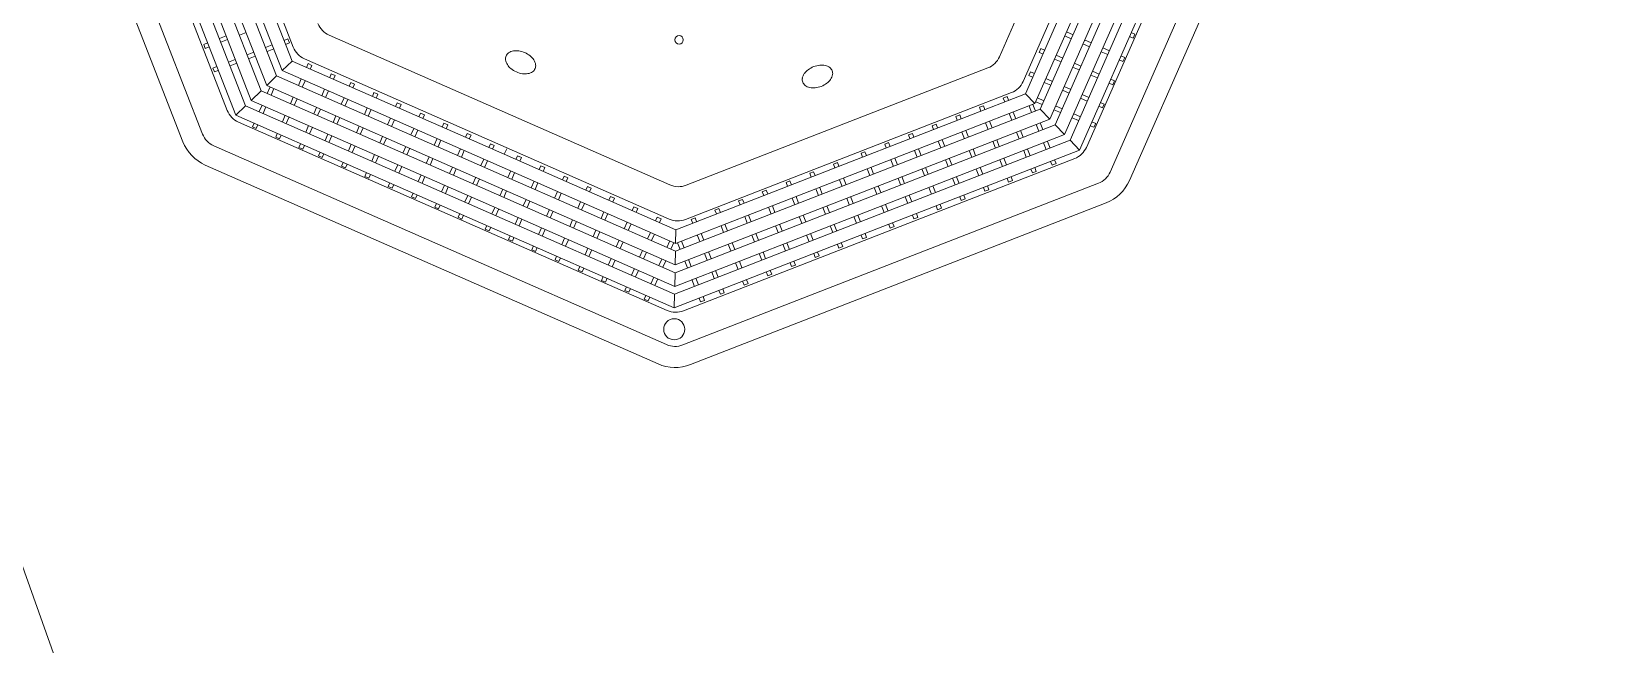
# Model space of a CAD drawing. Header units: millimetres. Extents: x 72 to 2370, y -203 to 794.
# Drawn here: x 1699.765 to 1703.521, y 355.842 to 357.295 of the extents above; entities that cross this region are included whole.
import ezdxf

# ---------------------------------------------------------------- set-up
doc = ezdxf.new("R2010")
doc.units = ezdxf.units.MM
doc.layers.add('01_Fina', color=250, linetype='Continuous', lineweight=15)
doc.layers.add('PLUMA 0.05', color=240, linetype='Continuous', lineweight=5)

# ---------------------------------------------------------------- blocks, each defined once
blk = doc.blocks.new('ala')
at = {"layer": 'PLUMA 0.05', "color": 252, "true_color": 0x939598}
for p, q in [((1563.8079, 60.9717), (1562.979, 61.8007)), ((1563.7329, 60.9407), (1562.9479, 61.7257)), ((1563.5329, 60.8578), (1562.8651, 61.5257)), ((1563.4579, 60.8268), (1562.834, 61.4507)), ((1563.6861, 60.9036), (1563.3355, 61.2542)), ((1563.7031, 60.9107), (1563.3475, 61.2663)), ((1563.7331, 60.9231), (1563.3687, 61.2875)), ((1563.639, 60.8841), (1563.3022, 61.221)), ((1563.6561, 60.8912), (1563.3143, 61.233)), ((1563.592, 60.8647), (1563.2689, 61.1877)), ((1563.609, 60.8717), (1563.281, 61.1997)), ((1563.5619, 60.8522), (1563.2477, 61.1665)), ((1563.5179, 61.1384), (1563.5247, 61.1452)), ((1563.5247, 61.1452), (1563.5318, 61.1381)), ((1563.5318, 61.1381), (1563.525, 61.1313)), ((1563.5605, 61.0958), (1563.5673, 61.1026)), ((1563.5673, 61.1026), (1563.5744, 61.0955)), ((1563.5272, 61.0625), (1563.5393, 61.0745)), ((1563.5463, 61.0675), (1563.5343, 61.0554)), ((1563.5744, 61.0955), (1563.5676, 61.0887)), ((1563.4939, 61.0292), (1563.506, 61.0413)), ((1563.5131, 61.0342), (1563.501, 61.0221)), ((1563.5698, 61.0199), (1563.5819, 61.0319)), ((1563.6031, 61.0532), (1563.6099, 61.06)), ((1563.6099, 61.06), (1563.617, 61.0529)), ((1563.617, 61.0529), (1563.6102, 61.0461)), ((1563.4607, 60.9959), (1563.4727, 61.008)), ((1563.4798, 61.0009), (1563.4677, 60.9889)), ((1563.5366, 60.9866), (1563.5486, 60.9987)), ((1563.5557, 60.9916), (1563.5436, 60.9795)), ((1563.589, 61.0249), (1563.5769, 61.0128)), ((1563.6124, 60.9773), (1563.6245, 60.9893)), ((1563.6457, 61.0105), (1563.6525, 61.0174)), ((1563.6525, 61.0174), (1563.6596, 61.0103)), ((1563.6596, 61.0103), (1563.6528, 61.0035)), ((1563.5033, 60.9533), (1563.5153, 60.9654)), ((1563.5224, 60.9583), (1563.5103, 60.9463)), ((1563.5792, 60.944), (1563.5912, 60.956)), ((1563.6316, 60.9823), (1563.6195, 60.9702)), ((1563.648, 60.9417), (1563.66, 60.9538)), ((1563.6813, 60.975), (1563.6881, 60.9818)), ((1563.6881, 60.9818), (1563.6951, 60.9748)), ((1563.6951, 60.9748), (1563.6883, 60.9679)), ((1563.4752, 60.9253), (1563.4821, 60.9321)), ((1563.4752, 60.9253), (1563.4823, 60.9182)), ((1563.4891, 60.925), (1563.4823, 60.9182)), ((1563.5459, 60.9107), (1563.5579, 60.9228)), ((1563.565, 60.9157), (1563.553, 60.9036)), ((1563.5983, 60.949), (1563.5862, 60.9369)), ((1563.6147, 60.9084), (1563.6268, 60.9205)), ((1563.6338, 60.9134), (1563.6218, 60.9014)), ((1563.6671, 60.9467), (1563.6551, 60.9347)), ((1563.7031, 60.9107), (1563.7331, 60.9231)), ((1563.7331, 60.9231), (1563.7331, 60.4078)), ((1563.8225, 60.9364), (1563.8225, 59.8792)), ((1563.5178, 60.8827), (1563.5247, 60.8895)), ((1563.5178, 60.8827), (1563.5249, 60.8756)), ((1563.5317, 60.8824), (1563.5249, 60.8756)), ((1563.5814, 60.8752), (1563.5935, 60.8872)), ((1563.6006, 60.8802), (1563.5885, 60.8681)), ((1563.609, 60.8717), (1563.639, 60.8841)), ((1563.639, 60.8841), (1563.639, 60.4078)), ((1563.6561, 60.8912), (1563.6861, 60.9036)), ((1563.6561, 60.8912), (1563.6561, 60.4078)), ((1563.6861, 60.9036), (1563.6861, 60.4078)), ((1563.7031, 60.9107), (1563.7031, 60.4078)), ((1563.7475, 60.9053), (1563.7475, 59.9103)), ((1563.5619, 60.8522), (1563.592, 60.8647)), ((1563.5619, 60.8522), (1563.5619, 60.4078)), ((1563.592, 60.8647), (1563.592, 60.4078)), ((1563.609, 60.8598), (1563.592, 60.8598)), ((1563.592, 60.8498), (1563.609, 60.8498)), ((1563.609, 60.8717), (1563.609, 60.4078)), ((1563.6561, 60.8598), (1563.639, 60.8598)), ((1563.639, 60.8498), (1563.6561, 60.8498)), ((1563.7031, 60.8598), (1563.6861, 60.8598)), ((1563.6861, 60.8498), (1563.7031, 60.8498)), ((1563.7428, 60.8598), (1563.7331, 60.8598)), ((1563.7331, 60.8498), (1563.7428, 60.8498)), ((1563.7428, 60.8498), (1563.7428, 60.8598)), ((1563.5475, 60.8225), (1563.5475, 59.9931)), ((1563.5619, 60.8095), (1563.5523, 60.8095)), ((1563.5523, 60.7995), (1563.5523, 60.8095)), ((1563.609, 60.8095), (1563.592, 60.8095)), ((1563.6561, 60.8095), (1563.639, 60.8095)), ((1563.7031, 60.8095), (1563.6861, 60.8095)), ((1563.7428, 60.8095), (1563.7331, 60.8095)), ((1563.7428, 60.7995), (1563.7428, 60.8095)), ((1563.4725, 60.7914), (1563.4725, 60.0242)), ((1563.5523, 60.7995), (1563.5619, 60.7995)), ((1563.592, 60.7995), (1563.609, 60.7995)), ((1563.639, 60.7995), (1563.6561, 60.7995)), ((1563.6861, 60.7995), (1563.7031, 60.7995)), ((1563.7331, 60.7995), (1563.7428, 60.7995)), ((1563.5619, 60.7492), (1563.5523, 60.7492)), ((1563.5523, 60.7392), (1563.5523, 60.7492)), ((1563.5523, 60.7392), (1563.5619, 60.7392)), ((1563.609, 60.7492), (1563.592, 60.7492)), ((1563.592, 60.7392), (1563.609, 60.7392)), ((1563.6561, 60.7492), (1563.639, 60.7492)), ((1563.639, 60.7392), (1563.6561, 60.7392)), ((1563.7031, 60.7492), (1563.6861, 60.7492)), ((1563.6861, 60.7392), (1563.7031, 60.7392)), ((1563.7428, 60.7492), (1563.7331, 60.7492)), ((1563.7331, 60.7392), (1563.7428, 60.7392)), ((1563.7428, 60.7392), (1563.7428, 60.7492)), ((1563.5619, 60.689), (1563.5523, 60.689)), ((1563.5523, 60.679), (1563.5523, 60.689)), ((1563.609, 60.689), (1563.592, 60.689)), ((1563.6561, 60.689), (1563.639, 60.689)), ((1563.7031, 60.689), (1563.6861, 60.689)), ((1563.7428, 60.689), (1563.7331, 60.689)), ((1563.7428, 60.679), (1563.7428, 60.689)), ((1563.5523, 60.679), (1563.5619, 60.679)), ((1563.592, 60.679), (1563.609, 60.679)), ((1563.639, 60.679), (1563.6561, 60.679)), ((1563.6861, 60.679), (1563.7031, 60.679)), ((1563.7331, 60.679), (1563.7428, 60.679)), ((1563.5619, 60.6287), (1563.5523, 60.6287)), ((1563.5523, 60.6187), (1563.5523, 60.6287)), ((1563.5523, 60.6187), (1563.5619, 60.6187)), ((1563.609, 60.6287), (1563.592, 60.6287)), ((1563.592, 60.6187), (1563.609, 60.6187)), ((1563.6561, 60.6287), (1563.639, 60.6287)), ((1563.639, 60.6187), (1563.6561, 60.6187)), ((1563.7031, 60.6287), (1563.6861, 60.6287)), ((1563.6861, 60.6187), (1563.7031, 60.6187)), ((1563.7428, 60.6287), (1563.7331, 60.6287)), ((1563.7331, 60.6187), (1563.7428, 60.6187)), ((1563.7428, 60.6187), (1563.7428, 60.6287)), ((1563.5619, 60.5685), (1563.5523, 60.5685)), ((1563.5523, 60.5585), (1563.5523, 60.5685)), ((1563.5523, 60.5585), (1563.5619, 60.5585)), ((1563.609, 60.5685), (1563.592, 60.5685)), ((1563.592, 60.5585), (1563.609, 60.5585)), ((1563.6561, 60.5685), (1563.639, 60.5685)), ((1563.639, 60.5585), (1563.6561, 60.5585)), ((1563.7031, 60.5685), (1563.6861, 60.5685)), ((1563.6861, 60.5585), (1563.7031, 60.5585)), ((1563.7428, 60.5685), (1563.7331, 60.5685)), ((1563.7331, 60.5585), (1563.7428, 60.5585)), ((1563.7428, 60.5585), (1563.7428, 60.5685)), ((1563.5619, 60.5082), (1563.5523, 60.5082)), ((1563.5523, 60.4982), (1563.5523, 60.5082)), ((1563.609, 60.5082), (1563.592, 60.5082)), ((1563.6561, 60.5082), (1563.639, 60.5082)), ((1563.7031, 60.5082), (1563.6861, 60.5082)), ((1563.7428, 60.5082), (1563.7331, 60.5082)), ((1563.7428, 60.4982), (1563.7428, 60.5082)), ((1563.5523, 60.4982), (1563.5619, 60.4982)), ((1563.592, 60.4982), (1563.609, 60.4982)), ((1563.639, 60.4982), (1563.6561, 60.4982)), ((1563.6861, 60.4982), (1563.7031, 60.4982)), ((1563.7331, 60.4982), (1563.7428, 60.4982)), ((1563.5619, 60.4479), (1563.5523, 60.4479)), ((1563.5523, 60.4379), (1563.5523, 60.4479)), ((1563.5523, 60.4379), (1563.5619, 60.4379)), ((1563.609, 60.4479), (1563.592, 60.4479)), ((1563.592, 60.4379), (1563.609, 60.4379)), ((1563.6561, 60.4479), (1563.639, 60.4479)), ((1563.639, 60.4379), (1563.6561, 60.4379)), ((1563.7031, 60.4479), (1563.6861, 60.4479)), ((1563.6861, 60.4379), (1563.7031, 60.4379)), ((1563.7428, 60.4479), (1563.7331, 60.4479)), ((1563.7331, 60.4379), (1563.7428, 60.4379)), ((1563.7428, 60.4379), (1563.7428, 60.4479)), ((1563.5619, 59.9634), (1563.5619, 60.4078)), ((1563.592, 59.951), (1563.592, 60.4078)), ((1563.609, 59.9439), (1563.609, 60.4078)), ((1563.639, 59.9315), (1563.639, 60.4078)), ((1563.6561, 59.9244), (1563.6561, 60.4078)), ((1563.6861, 59.912), (1563.6861, 60.4078)), ((1563.7031, 59.9049), (1563.7031, 60.4078)), ((1563.7331, 59.8925), (1563.7331, 60.4078)), ((1563.5523, 60.3777), (1563.5523, 60.3677)), ((1563.5523, 60.3777), (1563.5619, 60.3777)), ((1563.5619, 60.3677), (1563.5523, 60.3677)), ((1563.592, 60.3777), (1563.609, 60.3777)), ((1563.609, 60.3677), (1563.592, 60.3677)), ((1563.639, 60.3777), (1563.6561, 60.3777)), ((1563.6561, 60.3677), (1563.639, 60.3677)), ((1563.6861, 60.3777), (1563.7031, 60.3777)), ((1563.7031, 60.3677), (1563.6861, 60.3677)), ((1563.7331, 60.3777), (1563.7428, 60.3777)), ((1563.7428, 60.3677), (1563.7331, 60.3677)), ((1563.7428, 60.3777), (1563.7428, 60.3677)), ((1563.5523, 60.3174), (1563.5523, 60.3074)), ((1563.5523, 60.3174), (1563.5619, 60.3174)), ((1563.592, 60.3174), (1563.609, 60.3174)), ((1563.639, 60.3174), (1563.6561, 60.3174)), ((1563.6861, 60.3174), (1563.7031, 60.3174)), ((1563.7331, 60.3174), (1563.7428, 60.3174)), ((1563.7428, 60.3174), (1563.7428, 60.3074)), ((1563.5619, 60.3074), (1563.5523, 60.3074)), ((1563.609, 60.3074), (1563.592, 60.3074)), ((1563.6561, 60.3074), (1563.639, 60.3074)), ((1563.7031, 60.3074), (1563.6861, 60.3074)), ((1563.7428, 60.3074), (1563.7331, 60.3074)), ((1563.5523, 60.2572), (1563.5523, 60.2472)), ((1563.5523, 60.2572), (1563.5619, 60.2572)), ((1563.5619, 60.2472), (1563.5523, 60.2472)), ((1563.592, 60.2572), (1563.609, 60.2572)), ((1563.609, 60.2472), (1563.592, 60.2472)), ((1563.639, 60.2572), (1563.6561, 60.2572)), ((1563.6561, 60.2472), (1563.639, 60.2472)), ((1563.6861, 60.2572), (1563.7031, 60.2572)), ((1563.7031, 60.2472), (1563.6861, 60.2472)), ((1563.7331, 60.2572), (1563.7428, 60.2572)), ((1563.7428, 60.2472), (1563.7331, 60.2472)), ((1563.7428, 60.2572), (1563.7428, 60.2472)), ((1563.5523, 60.1969), (1563.5523, 60.1869)), ((1563.5523, 60.1969), (1563.5619, 60.1969)), ((1563.5619, 60.1869), (1563.5523, 60.1869)), ((1563.592, 60.1969), (1563.609, 60.1969)), ((1563.609, 60.1869), (1563.592, 60.1869)), ((1563.639, 60.1969), (1563.6561, 60.1969)), ((1563.6561, 60.1869), (1563.639, 60.1869)), ((1563.6861, 60.1969), (1563.7031, 60.1969)), ((1563.7031, 60.1869), (1563.6861, 60.1869)), ((1563.7331, 60.1969), (1563.7428, 60.1969)), ((1563.7428, 60.1869), (1563.7331, 60.1869)), ((1563.7428, 60.1969), (1563.7428, 60.1869)), ((1563.5523, 60.1366), (1563.5523, 60.1266)), ((1563.5523, 60.1366), (1563.5619, 60.1366)), ((1563.5619, 60.1266), (1563.5523, 60.1266)), ((1563.592, 60.1366), (1563.609, 60.1366)), ((1563.609, 60.1266), (1563.592, 60.1266)), ((1563.639, 60.1366), (1563.6561, 60.1366)), ((1563.6561, 60.1266), (1563.639, 60.1266)), ((1563.6861, 60.1366), (1563.7031, 60.1366)), ((1563.7031, 60.1266), (1563.6861, 60.1266)), ((1563.7331, 60.1366), (1563.7428, 60.1366)), ((1563.7428, 60.1266), (1563.7331, 60.1266)), ((1563.7428, 60.1366), (1563.7428, 60.1266)), ((1563.5523, 60.0764), (1563.5523, 60.0664)), ((1563.5523, 60.0764), (1563.5619, 60.0764)), ((1563.5619, 60.0664), (1563.5523, 60.0664)), ((1563.592, 60.0764), (1563.609, 60.0764)), ((1563.609, 60.0664), (1563.592, 60.0664)), ((1563.639, 60.0764), (1563.6561, 60.0764)), ((1563.6561, 60.0664), (1563.639, 60.0664)), ((1563.6861, 60.0764), (1563.7031, 60.0764)), ((1563.7031, 60.0664), (1563.6861, 60.0664)), ((1563.7331, 60.0764), (1563.7428, 60.0764)), ((1563.7428, 60.0664), (1563.7331, 60.0664)), ((1563.7428, 60.0764), (1563.7428, 60.0664)), ((1563.5523, 60.0161), (1563.5523, 60.0061)), ((1563.5523, 60.0161), (1563.5619, 60.0161)), ((1563.592, 60.0161), (1563.609, 60.0161)), ((1563.639, 60.0161), (1563.6561, 60.0161)), ((1563.6861, 60.0161), (1563.7031, 60.0161)), ((1563.7331, 60.0161), (1563.7428, 60.0161)), ((1563.7428, 60.0161), (1563.7428, 60.0061)), ((1563.4579, 59.9888), (1562.834, 59.365)), ((1563.5619, 60.0061), (1563.5523, 60.0061)), ((1563.609, 60.0061), (1563.592, 60.0061)), ((1563.6561, 60.0061), (1563.639, 60.0061)), ((1563.7031, 60.0061), (1563.6861, 60.0061)), ((1563.7428, 60.0061), (1563.7331, 60.0061)), ((1563.5329, 59.9578), (1562.8651, 59.29)), ((1563.5619, 59.9634), (1563.2477, 59.6491)), ((1563.592, 59.951), (1563.2689, 59.6279)), ((1563.609, 59.9439), (1563.281, 59.6159)), ((1563.5178, 59.9329), (1563.5249, 59.94)), ((1563.5317, 59.9332), (1563.5249, 59.94)), ((1563.5619, 59.9634), (1563.592, 59.951)), ((1563.5814, 59.9404), (1563.5935, 59.9284)), ((1563.6006, 59.9355), (1563.5885, 59.9475)), ((1563.592, 59.9658), (1563.609, 59.9658)), ((1563.609, 59.9558), (1563.592, 59.9558)), ((1563.609, 59.9439), (1563.639, 59.9315)), ((1563.639, 59.9658), (1563.6561, 59.9658)), ((1563.6561, 59.9558), (1563.639, 59.9558)), ((1563.6861, 59.9658), (1563.7031, 59.9658)), ((1563.7031, 59.9558), (1563.6861, 59.9558)), ((1563.7331, 59.9658), (1563.7428, 59.9658)), ((1563.7428, 59.9558), (1563.7331, 59.9558)), ((1563.7428, 59.9658), (1563.7428, 59.9558)), ((1563.639, 59.9315), (1563.3022, 59.5947)), ((1563.6561, 59.9244), (1563.3143, 59.5826)), ((1563.6861, 59.912), (1563.3355, 59.5614)), ((1563.7031, 59.9049), (1563.3475, 59.5493)), ((1563.5178, 59.9329), (1563.5247, 59.9261)), ((1563.5459, 59.9049), (1563.5579, 59.8928)), ((1563.565, 59.8999), (1563.553, 59.912)), ((1563.6147, 59.9072), (1563.6268, 59.8951)), ((1563.6338, 59.9022), (1563.6218, 59.9142)), ((1563.6561, 59.9244), (1563.6861, 59.912)), ((1563.7031, 59.9049), (1563.7331, 59.8925)), ((1563.7329, 59.8749), (1562.9479, 59.09)), ((1563.7331, 59.8925), (1563.3687, 59.5281)), ((1563.4752, 59.8903), (1563.4823, 59.8974)), ((1563.4752, 59.8903), (1563.4821, 59.8835)), ((1563.4891, 59.8906), (1563.4823, 59.8974)), ((1563.5033, 59.8623), (1563.5153, 59.8502)), ((1563.5224, 59.8573), (1563.5103, 59.8694)), ((1563.5792, 59.8716), (1563.5912, 59.8596)), ((1563.5983, 59.8666), (1563.5862, 59.8787)), ((1563.648, 59.8739), (1563.66, 59.8618)), ((1563.6671, 59.8689), (1563.6551, 59.881)), ((1563.8079, 59.8439), (1562.979, 59.015)), ((1563.4326, 59.8477), (1563.4397, 59.8548)), ((1563.4326, 59.8477), (1563.4394, 59.8409)), ((1563.4465, 59.848), (1563.4397, 59.8548)), ((1563.4798, 59.8147), (1563.4677, 59.8268)), ((1563.5366, 59.829), (1563.5486, 59.817)), ((1563.5557, 59.824), (1563.5436, 59.8361)), ((1563.6124, 59.8384), (1563.6245, 59.8263)), ((1563.6316, 59.8334), (1563.6195, 59.8454)), ((1563.6813, 59.8406), (1563.6881, 59.8338)), ((1563.6881, 59.8338), (1563.6951, 59.8409)), ((1563.6951, 59.8409), (1563.6883, 59.8477)), ((1563.39, 59.8051), (1563.3971, 59.8122)), ((1563.39, 59.8051), (1563.3968, 59.7983)), ((1563.4039, 59.8054), (1563.3971, 59.8122)), ((1563.4607, 59.8197), (1563.4727, 59.8076)), ((1563.5131, 59.7814), (1563.501, 59.7935)), ((1563.5698, 59.7957), (1563.5819, 59.7837)), ((1563.589, 59.7908), (1563.5769, 59.8028)), ((1563.6457, 59.8051), (1563.6525, 59.7983)), ((1563.6525, 59.7983), (1563.6596, 59.8053)), ((1563.6596, 59.8053), (1563.6528, 59.8121)), ((1563.3474, 59.7625), (1563.3545, 59.7696)), ((1563.3474, 59.7625), (1563.3542, 59.7557)), ((1563.3613, 59.7627), (1563.3545, 59.7696)), ((1563.4181, 59.7771), (1563.4301, 59.765)), ((1563.4372, 59.7721), (1563.4251, 59.7841)), ((1563.4705, 59.7388), (1563.4584, 59.7509)), ((1563.4939, 59.7864), (1563.506, 59.7743)), ((1563.5272, 59.7531), (1563.5393, 59.7411)), ((1563.5463, 59.7481), (1563.5343, 59.7602)), ((1563.6031, 59.7625), (1563.6099, 59.7556)), ((1563.6099, 59.7556), (1563.617, 59.7627)), ((1563.617, 59.7627), (1563.6102, 59.7695)), ((1563.3048, 59.7199), (1563.3119, 59.727)), ((1563.3048, 59.7199), (1563.3116, 59.7131)), ((1563.3187, 59.7201), (1563.3119, 59.727)), ((1563.3754, 59.7345), (1563.3875, 59.7224)), ((1563.3946, 59.7295), (1563.3825, 59.7415)), ((1563.4513, 59.7438), (1563.4634, 59.7317)), ((1563.5037, 59.7055), (1563.4917, 59.7176)), ((1563.5605, 59.7199), (1563.5673, 59.713)), ((1563.5673, 59.713), (1563.5744, 59.7201)), ((1563.5744, 59.7201), (1563.5676, 59.7269)), ((1563.2622, 59.6773), (1563.2693, 59.6843)), ((1563.2622, 59.6773), (1563.269, 59.6705)), ((1563.2761, 59.6775), (1563.2693, 59.6843)), ((1563.3328, 59.6918), (1563.3449, 59.6798)), ((1563.352, 59.6869), (1563.3399, 59.6989)), ((1563.4087, 59.7012), (1563.4208, 59.6891)), ((1563.4278, 59.6962), (1563.4158, 59.7083)), ((1563.4611, 59.6629), (1563.4491, 59.675)), ((1563.4846, 59.7105), (1563.4967, 59.6985)), ((1563.5179, 59.6772), (1563.5247, 59.6704)), ((1563.5247, 59.6704), (1563.5318, 59.6775)), ((1563.5318, 59.6775), (1563.525, 59.6843)), ((1562.8595, 59.2609), (1563.2477, 59.6491)), ((1563.2477, 59.6491), (1563.2375, 59.6593)), ((1563.2902, 59.6492), (1563.3023, 59.6372)), ((1563.3094, 59.6442), (1563.2973, 59.6563)), ((1563.3661, 59.6586), (1563.3782, 59.6465)), ((1563.3852, 59.6536), (1563.3732, 59.6656)), ((1563.442, 59.6679), (1563.4541, 59.6558)), ((1563.4892, 59.6349), (1563.4823, 59.6417)), ((1562.8719, 59.2309), (1563.2689, 59.6279)), ((1562.8789, 59.2138), (1563.281, 59.6159)), ((1563.2196, 59.6347), (1563.2125, 59.6276)), ((1563.2193, 59.6208), (1563.2125, 59.6276)), ((1563.2196, 59.6347), (1563.2264, 59.6278)), ((1563.2526, 59.5875), (1563.2405, 59.5996)), ((1563.2476, 59.6066), (1563.2597, 59.5946)), ((1563.3235, 59.616), (1563.3356, 59.6039)), ((1563.3426, 59.611), (1563.3306, 59.623)), ((1563.3994, 59.6253), (1563.4114, 59.6132)), ((1563.4185, 59.6203), (1563.4065, 59.6324)), ((1563.4466, 59.5923), (1563.4397, 59.5991)), ((1563.4753, 59.6346), (1563.4821, 59.6278)), ((1563.4821, 59.6278), (1563.4892, 59.6349)), ((1562.8914, 59.1838), (1563.3022, 59.5947)), ((1562.8984, 59.1668), (1563.3143, 59.5826)), ((1562.9109, 59.1368), (1563.3355, 59.5614)), ((1563.177, 59.5921), (1563.1699, 59.585)), ((1563.1767, 59.5782), (1563.1699, 59.585)), ((1563.177, 59.5921), (1563.1838, 59.5852)), ((1563.205, 59.564), (1563.2171, 59.552)), ((1563.2859, 59.5542), (1563.2738, 59.5663)), ((1563.2809, 59.5733), (1563.2929, 59.5613)), ((1563.3568, 59.5827), (1563.3688, 59.5706)), ((1563.3759, 59.5777), (1563.3638, 59.5898)), ((1563.4327, 59.592), (1563.4395, 59.5852)), ((1563.4395, 59.5852), (1563.4466, 59.5923)), ((1562.9179, 59.1197), (1563.3475, 59.5493)), ((1562.9304, 59.0897), (1563.3687, 59.5281)), ((1563.1343, 59.5494), (1563.1273, 59.5424)), ((1563.1341, 59.5355), (1563.1273, 59.5424)), ((1563.1343, 59.5494), (1563.1412, 59.5426)), ((1563.21, 59.5449), (1563.1979, 59.5569)), ((1563.2383, 59.5307), (1563.2503, 59.5187)), ((1563.3191, 59.5209), (1563.3071, 59.533)), ((1563.3142, 59.5401), (1563.3262, 59.528)), ((1563.39, 59.5494), (1563.3969, 59.5426)), ((1563.3969, 59.5426), (1563.4039, 59.5497)), ((1563.4039, 59.5497), (1563.3971, 59.5565)), ((1563.0917, 59.5068), (1563.0847, 59.4998)), ((1563.0915, 59.4929), (1563.0847, 59.4998)), ((1563.0917, 59.5068), (1563.0986, 59.5)), ((1563.1674, 59.5023), (1563.1553, 59.5143)), ((1563.1624, 59.5214), (1563.1744, 59.5093)), ((1563.1957, 59.4881), (1563.2077, 59.4761)), ((1563.2433, 59.5116), (1563.2312, 59.5237)), ((1563.2765, 59.4783), (1563.2645, 59.4904)), ((1563.2716, 59.4975), (1563.2836, 59.4854)), ((1563.3472, 59.4929), (1563.3404, 59.4997)), ((1563.3543, 59.5), (1563.3472, 59.4929)), ((1563.3474, 59.5068), (1563.3543, 59.5)), ((1563.0491, 59.4642), (1563.0421, 59.4571)), ((1563.0489, 59.4503), (1563.0421, 59.4571)), ((1563.0491, 59.4642), (1563.0559, 59.4574)), ((1563.1248, 59.4597), (1563.1127, 59.4717)), ((1563.1198, 59.4788), (1563.1318, 59.4667)), ((1563.2007, 59.469), (1563.1886, 59.4811)), ((1563.2289, 59.4549), (1563.241, 59.4428)), ((1563.3046, 59.4503), (1563.2978, 59.4571)), ((1563.3116, 59.4574), (1563.3046, 59.4503)), ((1563.3048, 59.4642), (1563.3116, 59.4574)), ((1563.0065, 59.4216), (1562.9994, 59.4145)), ((1563.0063, 59.4077), (1562.9994, 59.4145)), ((1563.0065, 59.4216), (1563.0133, 59.4148)), ((1563.0822, 59.417), (1563.0701, 59.4291)), ((1563.0772, 59.4362), (1563.0892, 59.4241)), ((1563.158, 59.4264), (1563.146, 59.4384)), ((1563.1531, 59.4455), (1563.1651, 59.4335)), ((1563.1863, 59.4122), (1563.1984, 59.4002)), ((1563.2339, 59.4357), (1563.2219, 59.4478)), ((1563.262, 59.4077), (1563.2551, 59.4145)), ((1563.269, 59.4148), (1563.262, 59.4077)), ((1563.2622, 59.4216), (1563.269, 59.4148)), ((1562.9639, 59.379), (1562.9568, 59.3719)), ((1562.9639, 59.379), (1562.9707, 59.3722)), ((1563.0395, 59.3744), (1563.0275, 59.3865)), ((1563.0346, 59.3936), (1563.0466, 59.3815)), ((1563.1154, 59.3838), (1563.1034, 59.3958)), ((1563.1104, 59.4029), (1563.1225, 59.3908)), ((1563.1913, 59.3931), (1563.1793, 59.4052)), ((1563.2196, 59.379), (1563.2264, 59.3721)), ((1562.9284, 59.3435), (1562.9213, 59.3364)), ((1562.9281, 59.3296), (1562.9213, 59.3364)), ((1562.9284, 59.3435), (1562.9352, 59.3366)), ((1562.9637, 59.3651), (1562.9568, 59.3719)), ((1562.9969, 59.3318), (1562.9849, 59.3439)), ((1562.9919, 59.351), (1563.004, 59.3389)), ((1563.0728, 59.3412), (1563.0608, 59.3532)), ((1563.0678, 59.3603), (1563.0799, 59.3482)), ((1563.1487, 59.3505), (1563.1366, 59.3626)), ((1563.1437, 59.3696), (1563.1558, 59.3576)), ((1563.177, 59.3364), (1563.1838, 59.3295)), ((1563.2194, 59.3651), (1563.2125, 59.3719)), ((1563.2264, 59.3721), (1563.2194, 59.3651)), ((1562.8858, 59.3008), (1562.8787, 59.2938)), ((1562.8858, 59.3008), (1562.8926, 59.294)), ((1562.9614, 59.2963), (1562.9493, 59.3083)), ((1562.9564, 59.3154), (1562.9685, 59.3034)), ((1563.0302, 59.2986), (1563.0181, 59.3106)), ((1563.0252, 59.3177), (1563.0373, 59.3056)), ((1563.1061, 59.3079), (1563.094, 59.3199)), ((1563.1011, 59.327), (1563.1132, 59.315)), ((1563.1767, 59.3225), (1563.1699, 59.3293)), ((1563.1838, 59.3295), (1563.1767, 59.3225)), ((1562.8297, 59.2753), (1562.0004, 59.2753)), ((1562.8067, 59.2705), (1562.8167, 59.2705)), ((1562.8067, 59.2705), (1562.8067, 59.2609)), ((1562.8167, 59.2609), (1562.8167, 59.2705)), ((1562.8855, 59.287), (1562.8787, 59.2938)), ((1562.9188, 59.2537), (1562.9067, 59.2657)), ((1562.9138, 59.2728), (1562.9259, 59.2607)), ((1562.9947, 59.263), (1562.9826, 59.2751)), ((1562.9897, 59.2821), (1563.0017, 59.2701)), ((1563.0635, 59.2653), (1563.0514, 59.2773)), ((1563.0585, 59.2844), (1563.0706, 59.2723)), ((1563.1341, 59.2798), (1563.1273, 59.2867)), ((1563.1412, 59.2869), (1563.1341, 59.2798)), ((1563.1344, 59.2937), (1563.1412, 59.2869)), ((1561.9582, 59.2309), (1562.8719, 59.2309)), ((1561.9706, 59.2609), (1562.8595, 59.2609)), ((1562.8067, 59.2309), (1562.8067, 59.2138)), ((1562.8167, 59.2138), (1562.8167, 59.2309)), ((1562.8595, 59.2609), (1562.8719, 59.2309)), ((1562.9521, 59.2204), (1562.94, 59.2325)), ((1562.9471, 59.2395), (1562.9591, 59.2275)), ((1563.0279, 59.2297), (1563.0159, 59.2418)), ((1563.023, 59.2489), (1563.035, 59.2368)), ((1563.0915, 59.2372), (1563.0847, 59.2441)), ((1563.0986, 59.2443), (1563.0915, 59.2372)), ((1563.0918, 59.2511), (1563.0986, 59.2443)), ((1561.9511, 59.2138), (1562.8789, 59.2138)), ((1562.8789, 59.2138), (1562.8914, 59.1838)), ((1562.9094, 59.1778), (1562.8974, 59.1898)), ((1562.9045, 59.1969), (1562.9165, 59.1849)), ((1562.9853, 59.1871), (1562.9733, 59.1992)), ((1562.9803, 59.2063), (1562.9924, 59.1942)), ((1563.056, 59.2017), (1563.0492, 59.2085)), ((1563.0631, 59.2088), (1563.056, 59.2017)), ((1563.0562, 59.2156), (1563.0631, 59.2088)), ((1561.9316, 59.1668), (1562.8984, 59.1668)), ((1561.9387, 59.1838), (1562.8914, 59.1838)), ((1562.7565, 59.1668), (1562.7565, 59.1838)), ((1562.8067, 59.1838), (1562.8067, 59.1668)), ((1562.8167, 59.1668), (1562.8167, 59.1838)), ((1562.8984, 59.1668), (1562.9109, 59.1368)), ((1562.9427, 59.1445), (1562.9307, 59.1566)), ((1562.9377, 59.1636), (1562.9498, 59.1516)), ((1563.0134, 59.1591), (1563.0065, 59.1659)), ((1563.0204, 59.1662), (1563.0134, 59.1591)), ((1563.0136, 59.173), (1563.0204, 59.1662)), ((1561.9121, 59.1197), (1562.9179, 59.1197)), ((1561.9192, 59.1368), (1562.9109, 59.1368)), ((1562.7465, 59.1368), (1562.7465, 59.1197)), ((1562.7565, 59.1197), (1562.7565, 59.1368)), ((1562.8067, 59.1368), (1562.8067, 59.1197)), ((1562.8167, 59.1197), (1562.8167, 59.1368)), ((1562.9179, 59.1197), (1562.9304, 59.0897)), ((1562.9708, 59.1165), (1562.9639, 59.1233)), ((1562.9778, 59.1235), (1562.9708, 59.1165)), ((1562.971, 59.1304), (1562.9778, 59.1235)), ((1561.8997, 59.0897), (1562.9304, 59.0897)), ((1562.9126, 59.0753), (1561.9175, 59.0753)), ((1562.7465, 59.0897), (1562.7465, 59.0801)), ((1562.7465, 59.0801), (1562.7565, 59.0801)), ((1562.7565, 59.0801), (1562.7565, 59.0897)), ((1562.8067, 59.0897), (1562.8067, 59.0801)), ((1562.8067, 59.0801), (1562.8167, 59.0801)), ((1562.8167, 59.0801), (1562.8167, 59.0897)), ((1562.9436, 59.0003), (1561.8865, 59.0003))]:
    blk.add_line(p, q, dxfattribs=at)
blk.add_lwpolyline([(1563.8725, 60.9364), (1563.8725, 59.8792, -0.198912), (1563.8432, 59.8085), (1563.0143, 58.9796, -0.198912), (1562.9436, 58.9503), (1561.8865, 58.9503, -0.198912), (1561.8157, 58.9796), (1560.9868, 59.8085, -0.198912), (1560.9575, 59.8792), (1560.9575, 60.9364, -0.198912), (1560.9868, 61.0071), (1561.8157, 61.836, -0.198912), (1561.8865, 61.8653), (1562.9436, 61.8653, -0.198912), (1563.0143, 61.836), (1563.8432, 61.0071, -0.198912)], format="xyb", close=True, dxfattribs=at)
for centre, radius in [((1563.145, 60.1338), 0.01), ((1563.7805, 59.874), 0.025)]:
    blk.add_circle(centre, radius, dxfattribs=at)
for centre, radius, start, end in [((1563.7725, 60.9364), 0.05, 0, 45), ((1563.6975, 60.9053), 0.05, 0, 45), ((1563.4975, 60.8225), 0.05, 0, 45), ((1563.4225, 60.7914), 0.05, 0, 45), ((1563.3608, 60.412), 0.0402, 146.3099, 164.5629), ((1563.3511, 60.4185), 0.0286, 121.8535, 146.3099), ((1563.345, 60.4283), 0.017, 90, 121.8535), ((1563.345, 60.4283), 0.017, 58.1465, 90), ((1563.3389, 60.4185), 0.0286, 33.6901, 58.1465), ((1563.3293, 60.412), 0.0402, 15.4371, 33.6901), ((1563.3761, 60.4078), 0.0561, 164.5629, 180), ((1563.3761, 60.4078), 0.0561, 180, 195.4371), ((1563.3608, 60.4036), 0.0402, 195.4371, 213.6901), ((1563.3293, 60.4036), 0.0402, 326.3099, 344.5629), ((1563.314, 60.4078), 0.0561, 0, 15.4371), ((1563.314, 60.4078), 0.0561, 344.5629, 0), ((1563.3511, 60.3971), 0.0286, 213.6901, 238.1465), ((1563.345, 60.3873), 0.017, 238.1465, 270), ((1563.345, 60.3873), 0.017, 270, 301.8535), ((1563.3389, 60.3971), 0.0286, 301.8535, 326.3099), ((1563.4225, 60.0242), 0.05, 315, 0), ((1563.4975, 59.9931), 0.05, 315, 0), ((1563.6975, 59.9103), 0.05, 315, 0), ((1563.7725, 59.8792), 0.05, 315, 0), ((1563.0804, 59.7424), 0.0561, 119.5629, 135), ((1563.0726, 59.7562), 0.0402, 101.3099, 119.5629), ((1563.0703, 59.7676), 0.0286, 76.8535, 101.3099), ((1563.0729, 59.7789), 0.017, 45, 76.8535), ((1563.0729, 59.7789), 0.017, 13.1465, 45), ((1563.0552, 59.7526), 0.0286, 168.6901, 193.1465), ((1563.0666, 59.7503), 0.0402, 150.4371, 168.6901), ((1563.0804, 59.7424), 0.0561, 135, 150.4371), ((1563.0365, 59.7864), 0.0561, 315, 330.4371), ((1563.0503, 59.7785), 0.0402, 330.4371, 348.6901), ((1563.0617, 59.7763), 0.0286, 348.6901, 13.1465), ((1563.044, 59.7499), 0.017, 193.1465, 225), ((1563.044, 59.7499), 0.017, 225, 256.8535), ((1563.0466, 59.7612), 0.0286, 256.8535, 281.3099), ((1563.0443, 59.7726), 0.0402, 281.3099, 299.5629), ((1563.0365, 59.7864), 0.0561, 299.5629, 315), ((1562.7986, 59.4003), 0.05, 270, 315), ((1562.8297, 59.3253), 0.05, 270, 315), ((1562.9126, 59.1253), 0.05, 270, 315), ((1562.9436, 59.0503), 0.05, 270, 315)]:
    blk.add_arc(centre, radius, start, end, dxfattribs=at)

msp = doc.modelspace()

# ---------------------------------------------------------------- linework, layer by layer
at = {"layer": '01_Fina', "color": 252, "linetype": 'Continuous', "lineweight": 9, "true_color": 0x939598}
msp.add_lwpolyline([(1692.2463, 360.0998), (1692.2463, 358.8798), (1692.6363, 358.0598), (1694.7663, 355.2498), (1695.5863, 353.0798), (1696.1263, 352.6398), (1698.5163, 352.0298), (1699.4163, 352.0498), (1699.7863, 352.3998), (1699.9363, 353.2898), (1699.9663, 355.3998), (1698.9863, 358.1598), (1699.1663, 359.1398), (1700.2363, 359.6798), (1702.3363, 359.6698), (1704.8063, 359.0198), (1705.3663, 359.1598), (1707.2763, 360.6598)], dxfattribs=at)

# ---------------------------------------------------------------- block references
at = {"color": 251, "lineweight": 9, "rotation": 291.2717102119851}
msp.add_blockref('ala', (1078.1676, 1792.1081), dxfattribs=at)

doc.saveas('drawing.dxf')
